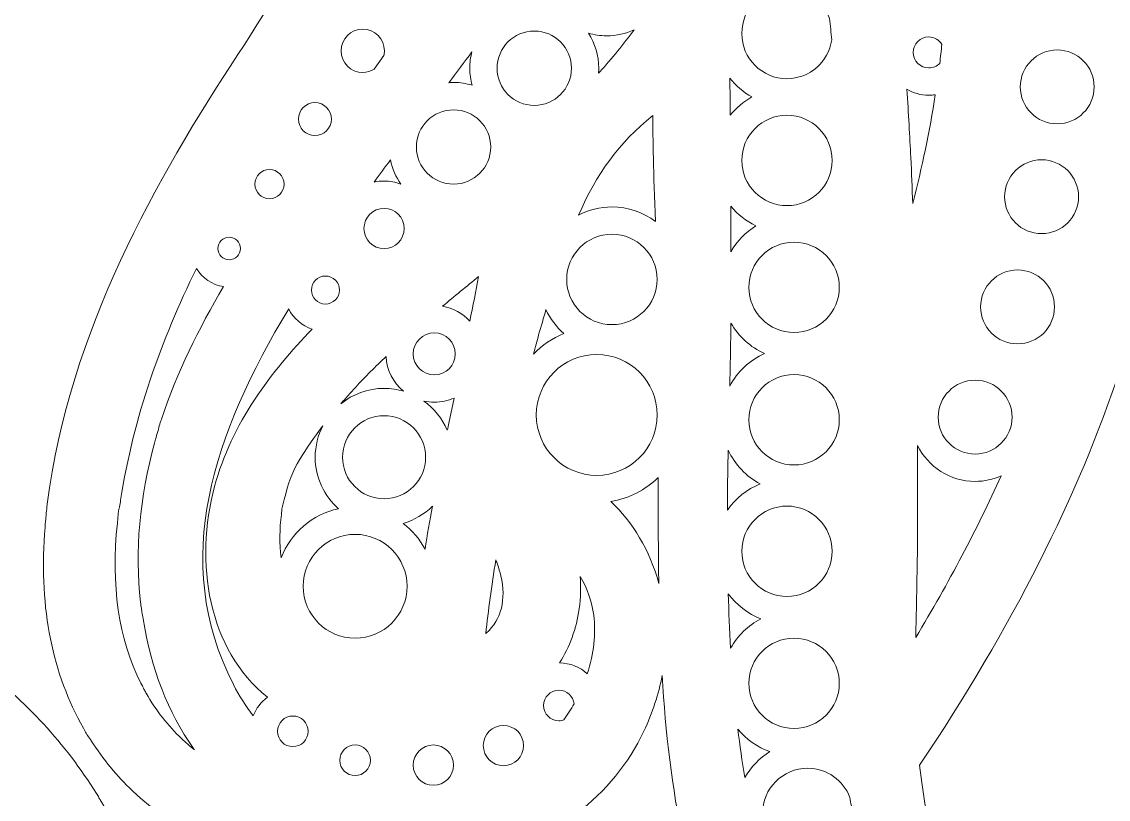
# Model space of a CAD drawing. Header units: millimetres. Extents: x 9 to 1276, y -340 to -50.
# Drawn here: x 390.7 to 470.1, y -208.6 to -151.7 of the extents above; entities that cross this region are included whole.
import ezdxf

# ---------------------------------------------------------------- set-up
doc = ezdxf.new("R2010")
doc.units = ezdxf.units.MM
doc.header["$MEASUREMENT"] = 0
doc.layers.add('Layer 3', color=7, linetype='Continuous')

msp = doc.modelspace()

# ---------------------------------------------------------------- linework, layer by layer
at = {"layer": 'Layer 3', "lineweight": 0}
for points, knots in [([(620.238, -206.34), (619.429, -204.712), (617.164, -200.766), (613.446, -198.856), (613.446, -198.856), (613.448, -198.716), (613.448, -198.716), (613.454, -198.375), (613.459, -198.034), (613.459, -197.692), (613.459, -159.728), (598.675, -124.036), (571.83, -97.192), (544.986, -70.347), (509.295, -55.563), (471.33, -55.563), (433.366, -55.563), (397.674, -70.347), (370.83, -97.192), (344.204, -123.818), (329.428, -159.202), (329.21, -196.848), (325.496, -198.758), (323.232, -202.702), (322.423, -204.329), (320.031, -209.144), (319.552, -215.312), (321.04, -222.166), (323.027, -231.3), (328.296, -238.465), (336.701, -243.465), (343.709, -264.142), (355.191, -282.553), (370.83, -298.192), (397.675, -325.037), (433.366, -339.821), (471.33, -339.821), (509.294, -339.821), (544.986, -325.037), (571.83, -298.192), (586.797, -283.226), (597.978, -265.664), (605.064, -245.993), (613.991, -240.984), (619.56, -233.645), (621.619, -224.176), (623.109, -217.322), (622.631, -211.155), (620.238, -206.34)], [0, 0, 0, 0, 1, 1, 1, 2, 2, 2, 3, 3, 3, 4, 4, 4, 5, 5, 5, 6, 6, 6, 7, 7, 7, 8, 8, 8, 9, 9, 9, 10, 10, 10, 11, 11, 11, 12, 12, 12, 13, 13, 13, 14, 14, 14, 15, 15, 15, 16, 16, 16, 16]), ([(333.933, -203.91), (334.33, -203.381), (334.8, -203.101), (335.901, -203.339), (336.025, -203.429), (336.233, -203.784), (336.219, -204.059), (336.219, -204.059), (335.793, -212.634), (335.793, -212.634), (335.769, -213.114), (336.09, -213.543), (336.557, -213.656), (337.024, -213.769), (337.506, -213.533), (337.704, -213.094), (337.704, -213.094), (341.231, -205.264), (341.231, -205.264), (342.476, -202.494), (341.638, -198.957), (339.239, -196.853), (338.062, -195.82), (336.526, -195.142), (334.842, -194.899), (335.55, -159.491), (349.716, -126.229), (374.793, -101.151), (400.581, -75.364), (434.868, -61.162), (471.337, -61.162), (507.806, -61.162), (542.093, -75.364), (567.881, -101.151), (593.48, -126.751), (607.662, -160.727), (607.868, -196.887), (606.192, -197.134), (604.614, -197.831), (603.436, -198.862), (601.035, -200.967), (600.197, -204.506), (601.445, -207.275), (601.445, -207.275), (604.971, -215.105), (604.971, -215.105), (605.169, -215.543), (605.65, -215.779), (606.117, -215.666), (606.584, -215.554), (606.905, -215.124), (606.882, -214.644), (606.882, -214.644), (606.455, -206.067), (606.455, -206.067), (606.441, -205.794), (606.651, -205.438), (606.775, -205.348), (607.872, -205.107), (608.343, -205.388), (608.743, -205.921), (610.844, -208.716), (609.908, -217.087), (608.508, -219.633), (605.828, -224.506), (600.89, -227.372), (592.969, -228.651), (582.51, -230.333), (570.761, -224.163), (565.036, -213.976), (563.76, -211.702), (562.703, -209.168), (561.682, -206.718), (561.218, -205.605), (560.775, -204.576), (560.337, -203.598), (560.992, -203.184), (561.617, -202.822), (562.232, -202.501), (569.501, -198.688), (576.215, -198.254), (581.617, -197.905), (587.259, -197.54), (592.587, -197.195), (595.165, -192.453), (596.795, -189.45), (595.476, -184.94), (594.311, -180.96), (593.628, -178.635), (593.275, -177.22), (593.26, -176.749), (593.476, -176.243), (593.83, -175.758), (594.235, -175.201), (595.27, -173.784), (596.558, -172.019), (596.297, -169.075), (596.131, -167.179), (595.486, -165.787), (594.868, -164.858), (595.3, -163.723), (595.731, -162.186), (595.731, -160.567), (595.731, -157.577), (592.846, -156.054), (590.728, -154.944), (590.723, -154.9), (590.718, -154.851), (590.714, -154.8), (590.693, -154.542), (590.773, -154.282), (590.937, -154.068), (593.063, -151.322), (595.369, -147.347), (594.282, -144.003), (593.731, -142.328), (592.07, -141.497), (589.319, -140.122), (584.126, -137.524), (578.903, -134.455), (575.867, -129.635), (573.449, -125.794), (572.177, -121.214), (570.946, -116.781), (569.834, -112.778), (568.685, -108.64), (566.685, -104.904), (562.941, -97.91), (553.576, -91.274), (546.06, -87.395), (536.918, -82.678), (528.815, -79.958), (519.788, -78.576), (508.686, -76.873), (497.263, -78.621), (484.867, -83.92), (478.189, -86.774), (473.064, -89.616), (469.235, -92.593), (458.021, -84.573), (441.934, -79.759), (426.01, -79.686), (426.01, -79.686), (425.642, -79.685), (425.642, -79.685), (407.145, -79.685), (390.988, -86.085), (380.148, -97.704), (380.129, -97.726), (380.11, -97.748), (380.092, -97.771), (380.092, -97.771), (378.327, -100.028), (378.327, -100.028), (376.316, -102.189), (375.001, -104.527), (374.419, -106.979), (374.419, -106.979), (374.338, -107.32), (374.338, -107.32), (372.549, -110.855), (371.467, -114.791), (370.593, -117.969), (369.894, -120.521), (369.233, -122.932), (368.375, -124.829), (364.975, -132.3), (357.7, -135.938), (353.352, -138.113), (350.603, -139.488), (348.943, -140.317), (348.39, -142), (347.271, -145.442), (349.721, -149.533), (351.983, -152.373), (351.976, -152.582), (351.962, -152.773), (351.945, -152.935), (349.826, -154.047), (346.944, -155.571), (346.944, -158.556), (346.944, -160.179), (347.375, -161.715), (347.807, -162.848), (347.19, -163.777), (346.545, -165.168), (346.378, -167.061), (346.117, -170.011), (347.408, -171.779), (348.445, -173.201), (348.867, -173.779), (349.205, -174.244), (349.411, -174.73), (349.401, -175.079), (349.197, -176.114), (348.357, -178.973), (347.196, -182.942), (345.879, -187.44), (347.51, -190.444), (350.09, -195.188), (355.419, -195.531), (361.061, -195.895), (366.455, -196.243), (373.169, -196.677), (380.443, -200.49), (381.059, -200.813), (381.684, -201.175), (382.338, -201.588), (381.899, -202.57), (381.455, -203.6), (380.991, -204.713), (379.972, -207.158), (378.918, -209.685), (377.639, -211.966), (371.916, -222.15), (360.171, -228.325), (349.707, -226.641), (341.785, -225.361), (336.847, -222.496), (334.166, -217.624), (332.775, -215.094), (331.752, -206.81), (333.933, -203.91)], [0, 0, 0, 0, 1, 1, 1, 2, 2, 2, 3, 3, 3, 4, 4, 4, 5, 5, 5, 6, 6, 6, 7, 7, 7, 8, 8, 8, 9, 9, 9, 10, 10, 10, 11, 11, 11, 12, 12, 12, 13, 13, 13, 14, 14, 14, 15, 15, 15, 16, 16, 16, 17, 17, 17, 18, 18, 18, 19, 19, 19, 20, 20, 20, 21, 21, 21, 22, 22, 22, 23, 23, 23, 24, 24, 24, 25, 25, 25, 26, 26, 26, 27, 27, 27, 28, 28, 28, 29, 29, 29, 30, 30, 30, 31, 31, 31, 32, 32, 32, 33, 33, 33, 34, 34, 34, 35, 35, 35, 36, 36, 36, 37, 37, 37, 38, 38, 38, 39, 39, 39, 40, 40, 40, 41, 41, 41, 42, 42, 42, 43, 43, 43, 44, 44, 44, 45, 45, 45, 46, 46, 46, 47, 47, 47, 48, 48, 48, 49, 49, 49, 50, 50, 50, 51, 51, 51, 52, 52, 52, 53, 53, 53, 54, 54, 54, 55, 55, 55, 56, 56, 56, 57, 57, 57, 58, 58, 58, 59, 59, 59, 60, 60, 60, 61, 61, 61, 62, 62, 62, 63, 63, 63, 64, 64, 64, 65, 65, 65, 66, 66, 66, 67, 67, 67, 68, 68, 68, 69, 69, 69, 70, 70, 70, 71, 71, 71, 72, 72, 72, 73, 73, 73, 74, 74, 74, 74]), ([(354.343, -172.94), (354.343, -172.94), (354.311, -172.859), (354.311, -172.859), (353.855, -171.721), (353.201, -170.823), (352.675, -170.101), (351.878, -169.007), (351.514, -168.507), (351.6, -167.524), (351.725, -166.115), (352.364, -165.481), (352.452, -165.399), (352.452, -165.399), (353.595, -164.573), (353.595, -164.573), (354.007, -164.275), (354.13, -163.714), (353.879, -163.271), (353.879, -163.271), (353.178, -162.029), (353.178, -162.029), (353.168, -162.012), (352.312, -160.425), (352.199, -158.883), (352.436, -158.694), (353.023, -158.29), (354.417, -157.559), (354.417, -157.559), (355.187, -157.151), (355.187, -157.151), (356.718, -156.316), (357.397, -154.327), (357.207, -151.237), (357.207, -151.237), (357.171, -150.68), (357.171, -150.68), (357.156, -150.457), (357.068, -150.246), (356.919, -150.079), (356.919, -150.079), (356.554, -149.67), (356.554, -149.67), (354.73, -147.604), (353.48, -145.182), (353.36, -144.026), (353.8, -143.769), (354.581, -143.36), (355.699, -142.802), (359.563, -140.871), (365.404, -137.954), (369.811, -132.423), (369.881, -132.336), (370.012, -132.292), (370.132, -132.318), (370.132, -132.318), (371.047, -132.513), (371.047, -132.513), (371.418, -132.592), (371.719, -132.904), (371.78, -133.27), (371.895, -133.964), (371.987, -134.769), (372.057, -135.39), (372.199, -136.643), (372.333, -137.827), (372.604, -138.637), (373.662, -141.804), (375.669, -144.078), (378.738, -145.586), (381.681, -147.035), (384.677, -147.769), (387.647, -147.769), (390.233, -147.769), (392.141, -147.217), (393.167, -146.92), (393.167, -146.92), (397.911, -145.547), (397.911, -145.547), (398.365, -145.416), (398.665, -144.984), (398.63, -144.512), (398.603, -144.148), (398.382, -143.837), (398.067, -143.685), (398.067, -143.685), (403.471, -138.946), (403.471, -138.946), (403.846, -138.617), (403.921, -138.062), (403.648, -137.646), (403.373, -137.229), (402.835, -137.077), (402.383, -137.291), (402.383, -137.291), (395.637, -140.492), (395.637, -140.492), (395.555, -140.531), (395.477, -140.556), (395.406, -140.571), (395.406, -140.571), (396.774, -137.437), (396.774, -137.437), (396.953, -137.025), (396.836, -136.544), (396.487, -136.261), (396.138, -135.977), (395.643, -135.962), (395.277, -136.223), (395.277, -136.223), (392.217, -138.403), (392.217, -138.403), (390.395, -139.701), (388.329, -141.173), (385.877, -141.173), (385.877, -141.173), (385.738, -141.172), (385.738, -141.172), (384.842, -141.151), (380.243, -140.863), (377.692, -137.23), (377.058, -136.328), (376.89, -134.88), (376.741, -133.602), (376.545, -131.902), (376.359, -130.296), (375.058, -129.337), (374.349, -128.814), (373.467, -128.634), (372.509, -128.814), (372.509, -128.814), (372.198, -128.873), (372.198, -128.873), (372.542, -128.258), (372.86, -127.63), (373.148, -126.996), (374.175, -124.73), (374.891, -122.12), (375.65, -119.352), (376.593, -115.92), (377.661, -112.036), (379.453, -108.84), (385.381, -103.292), (397.039, -101.958), (405.005, -105.94), (413.531, -110.199), (417.25, -115.405), (417.439, -123.348), (417.727, -135.507), (411.339, -146.714), (406.509, -154.086), (400.553, -163.176), (394.238, -174.191), (392.562, -186.962), (392.55, -187.059), (392.542, -187.154), (392.535, -187.258), (392.535, -187.258), (392.531, -187.317), (392.531, -187.317), (392.507, -187.511), (392.492, -187.701), (392.472, -187.965), (392.466, -188.042), (392.461, -188.12), (392.452, -188.206), (392.422, -188.523), (392.392, -188.84), (392.37, -189.151), (391.995, -194.606), (392.953, -199.379), (395.217, -203.339), (395.238, -203.375), (395.257, -203.412), (395.277, -203.451), (395.342, -203.576), (395.408, -203.7), (395.475, -203.808), (395.548, -203.929), (395.629, -204.044), (395.729, -204.179), (395.729, -204.179), (395.759, -204.22), (395.759, -204.22), (396.675, -205.647), (397.665, -206.856), (398.784, -207.918), (400.819, -209.849), (403.302, -211.37), (406.166, -212.437), (406.364, -212.511), (406.564, -212.58), (406.765, -212.649), (406.905, -212.698), (407.048, -212.741), (407.185, -212.781), (407.185, -212.781), (407.379, -212.84), (407.379, -212.84), (409.157, -213.399), (411.002, -213.777), (412.888, -213.966), (411.835, -215.185), (410.69, -216.481), (409.494, -217.834), (407.288, -220.327), (404.958, -222.975), (402.582, -225.818), (402.572, -225.763), (402.562, -225.707), (402.551, -225.652), (402.508, -225.417), (402.462, -225.185), (402.412, -224.93), (402.412, -224.93), (402.318, -224.446), (402.318, -224.446), (402.281, -224.244), (402.242, -224.043), (402.201, -223.847), (401.009, -218.181), (399.158, -213.195), (396.702, -209.034), (396.702, -209.034), (396.59, -208.839), (396.59, -208.839), (396.54, -208.754), (396.49, -208.667), (396.43, -208.569), (396.406, -208.53), (396.383, -208.489), (396.353, -208.436), (396.293, -208.33), (396.232, -208.224), (396.169, -208.125), (393.87, -204.463), (390.989, -201.333), (387.605, -198.821), (387.601, -198.818), (387.596, -198.815), (387.592, -198.811), (387.487, -198.734), (387.378, -198.66), (387.264, -198.582), (387.207, -198.543), (387.15, -198.505), (387.092, -198.463), (386.956, -198.366), (386.818, -198.271), (386.659, -198.162), (386.659, -198.162), (386.578, -198.107), (386.578, -198.107), (385.24, -197.186), (384.065, -196.468), (382.879, -195.846), (374.622, -191.517), (367.287, -191.043), (361.392, -190.663), (356.702, -190.359), (353.312, -190.139), (352.117, -187.938), (351.517, -186.835), (352.834, -182.342), (353.397, -180.422), (354.355, -177.154), (355.047, -174.793), (354.343, -172.94)], [0, 0, 0, 0, 1, 1, 1, 2, 2, 2, 3, 3, 3, 4, 4, 4, 5, 5, 5, 6, 6, 6, 7, 7, 7, 8, 8, 8, 9, 9, 9, 10, 10, 10, 11, 11, 11, 12, 12, 12, 13, 13, 13, 14, 14, 14, 15, 15, 15, 16, 16, 16, 17, 17, 17, 18, 18, 18, 19, 19, 19, 20, 20, 20, 21, 21, 21, 22, 22, 22, 23, 23, 23, 24, 24, 24, 25, 25, 25, 26, 26, 26, 27, 27, 27, 28, 28, 28, 29, 29, 29, 30, 30, 30, 31, 31, 31, 32, 32, 32, 33, 33, 33, 34, 34, 34, 35, 35, 35, 36, 36, 36, 37, 37, 37, 38, 38, 38, 39, 39, 39, 40, 40, 40, 41, 41, 41, 42, 42, 42, 43, 43, 43, 44, 44, 44, 45, 45, 45, 46, 46, 46, 47, 47, 47, 48, 48, 48, 49, 49, 49, 50, 50, 50, 51, 51, 51, 52, 52, 52, 53, 53, 53, 54, 54, 54, 55, 55, 55, 56, 56, 56, 57, 57, 57, 58, 58, 58, 59, 59, 59, 60, 60, 60, 61, 61, 61, 62, 62, 62, 63, 63, 63, 64, 64, 64, 65, 65, 65, 66, 66, 66, 67, 67, 67, 68, 68, 68, 69, 69, 69, 70, 70, 70, 71, 71, 71, 72, 72, 72, 73, 73, 73, 74, 74, 74, 75, 75, 75, 76, 76, 76, 77, 77, 77, 78, 78, 78, 79, 79, 79, 80, 80, 80, 81, 81, 81, 82, 82, 82, 83, 83, 83, 84, 84, 84, 85, 85, 85, 86, 86, 86, 87, 87, 87, 88, 88, 88, 89, 89, 89, 89]), ([(446.658, -149.233), (448.095, -149.233), (449.318, -150.156), (449.773, -151.44), (449.827, -151.955), (449.878, -152.475), (449.929, -152.995), (449.706, -154.603), (448.326, -155.845), (446.658, -155.845), (444.835, -155.845), (443.352, -154.362), (443.352, -152.539), (443.352, -150.716), (444.835, -149.233), (446.658, -149.233)], [0, 0, 0, 0, 1, 1, 1, 2, 2, 2, 3, 3, 3, 4, 4, 4, 5, 5, 5, 5]), ([(417.181, -154.157), (417.181, -154.157), (416.467, -155.148), (416.467, -155.148), (416.225, -155.298), (415.944, -155.388), (415.64, -155.388), (414.766, -155.388), (414.054, -154.677), (414.054, -153.803), (414.054, -152.929), (414.766, -152.218), (415.64, -152.218), (416.514, -152.218), (417.225, -152.929), (417.225, -153.803), (417.225, -153.925), (417.208, -154.043), (417.181, -154.157)], [0, 0, 0, 0, 1, 1, 1, 2, 2, 2, 3, 3, 3, 4, 4, 4, 5, 5, 5, 6, 6, 6, 6]), ([(425.461, -155.079), (425.461, -153.58), (426.681, -152.36), (428.18, -152.36), (429.679, -152.36), (430.899, -153.58), (430.899, -155.079), (430.899, -156.578), (429.679, -157.798), (428.18, -157.798), (426.681, -157.798), (425.461, -156.578), (425.461, -155.079)], [0, 0, 0, 0, 1, 1, 1, 2, 2, 2, 3, 3, 3, 4, 4, 4, 4]), ([(432.138, -152.518), (432.56, -152.639), (433.004, -152.708), (433.465, -152.708), (434.183, -152.708), (434.862, -152.546), (435.476, -152.265), (434.706, -153.323), (433.873, -154.35), (432.972, -155.339), (432.942, -155.371), (432.911, -155.403), (432.881, -155.436), (432.89, -155.317), (432.899, -155.199), (432.899, -155.079), (432.899, -154.135), (432.617, -153.257), (432.138, -152.518)], [0, 0, 0, 0, 1, 1, 1, 2, 2, 2, 3, 3, 3, 4, 4, 4, 5, 5, 5, 6, 6, 6, 6]), ([(457.987, -153.336), (457.936, -153.799), (457.883, -154.261), (457.825, -154.723), (457.619, -154.928), (457.336, -155.056), (457.023, -155.056), (456.398, -155.056), (455.89, -154.548), (455.89, -153.923), (455.89, -153.299), (456.398, -152.791), (457.023, -152.791), (457.432, -152.791), (457.787, -153.01), (457.987, -153.336)], [0, 0, 0, 0, 1, 1, 1, 2, 2, 2, 3, 3, 3, 4, 4, 4, 5, 5, 5, 5]), ([(423.632, -156.32), (423.203, -156.192), (422.75, -156.12), (422.279, -156.12), (422.162, -156.12), (422.047, -156.129), (421.932, -156.138), (422.498, -155.388), (423.063, -154.634), (423.623, -153.875), (423.521, -154.26), (423.461, -154.662), (423.461, -155.079), (423.461, -155.509), (423.524, -155.924), (423.632, -156.32)], [0, 0, 0, 0, 1, 1, 1, 2, 2, 2, 3, 3, 3, 4, 4, 4, 5, 5, 5, 5]), ([(463.715, -156.443), (463.715, -154.954), (464.927, -153.742), (466.417, -153.742), (467.906, -153.742), (469.118, -154.954), (469.118, -156.443), (469.118, -157.933), (467.906, -159.145), (466.417, -159.145), (464.927, -159.145), (463.715, -157.933), (463.715, -156.443)], [0, 0, 0, 0, 1, 1, 1, 2, 2, 2, 3, 3, 3, 4, 4, 4, 4]), ([(444.093, -157.181), (443.483, -157.519), (442.947, -157.974), (442.514, -158.515), (442.505, -157.618), (442.491, -156.709), (442.474, -155.794), (442.914, -156.358), (443.464, -156.832), (444.093, -157.181)], [0, 0, 0, 0, 1, 1, 1, 2, 2, 2, 3, 3, 3, 3]), ([(457.023, -157.056), (457.186, -157.056), (457.344, -157.04), (457.5, -157.016), (457.084, -159.68), (456.539, -162.33), (455.852, -164.972), (455.814, -163.852), (455.768, -162.731), (455.713, -161.615), (455.636, -160.069), (455.542, -158.388), (455.422, -156.611), (455.891, -156.892), (456.438, -157.056), (457.023, -157.056)], [0, 0, 0, 0, 1, 1, 1, 2, 2, 2, 3, 3, 3, 4, 4, 4, 5, 5, 5, 5]), ([(412.145, -160.004), (411.48, -160.004), (410.938, -159.463), (410.938, -158.798), (410.938, -158.133), (411.48, -157.591), (412.145, -157.591), (412.81, -157.591), (413.352, -158.133), (413.352, -158.798), (413.352, -159.463), (412.81, -160.004), (412.145, -160.004)], [0, 0, 0, 0, 1, 1, 1, 2, 2, 2, 3, 3, 3, 4, 4, 4, 4]), ([(422.279, -158.121), (423.778, -158.121), (424.998, -159.34), (424.998, -160.839), (424.998, -162.338), (423.778, -163.558), (422.279, -163.558), (420.78, -163.558), (419.56, -162.338), (419.56, -160.839), (419.56, -159.34), (420.78, -158.121), (422.279, -158.121)], [0, 0, 0, 0, 1, 1, 1, 2, 2, 2, 3, 3, 3, 4, 4, 4, 4]), ([(437.04, -166.291), (436.152, -165.622), (435.052, -165.22), (433.857, -165.22), (432.98, -165.22), (432.153, -165.438), (431.424, -165.816), (432.756, -162.765), (434.332, -160.58), (436.858, -158.536), (436.838, -160.213), (436.897, -162.684), (437.04, -166.291)], [0, 0, 0, 0, 1, 1, 1, 2, 2, 2, 3, 3, 3, 4, 4, 4, 4]), ([(446.658, -165.129), (444.835, -165.129), (443.352, -163.645), (443.352, -161.823), (443.352, -160), (444.835, -158.517), (446.658, -158.517), (448.481, -158.517), (449.965, -160), (449.965, -161.823), (449.965, -163.645), (448.481, -165.129), (446.658, -165.129)], [0, 0, 0, 0, 1, 1, 1, 2, 2, 2, 3, 3, 3, 4, 4, 4, 4]), ([(417.661, -161.79), (417.795, -162.435), (418.059, -163.034), (418.427, -163.555), (418.045, -163.41), (417.632, -163.327), (417.2, -163.327), (416.952, -163.327), (416.71, -163.354), (416.477, -163.404), (416.867, -162.865), (417.262, -162.327), (417.661, -161.79)], [0, 0, 0, 0, 1, 1, 1, 2, 2, 2, 3, 3, 3, 4, 4, 4, 4]), ([(465.275, -161.775), (466.765, -161.775), (467.977, -162.987), (467.977, -164.477), (467.977, -165.966), (466.765, -167.178), (465.275, -167.178), (463.785, -167.178), (462.573, -165.966), (462.573, -164.477), (462.573, -162.987), (463.785, -161.775), (465.275, -161.775)], [0, 0, 0, 0, 1, 1, 1, 2, 2, 2, 3, 3, 3, 4, 4, 4, 4]), ([(407.752, -163.554), (407.752, -162.965), (408.23, -162.487), (408.819, -162.487), (409.407, -162.487), (409.886, -162.965), (409.886, -163.554), (409.886, -164.142), (409.407, -164.621), (408.819, -164.621), (408.23, -164.621), (407.752, -164.142), (407.752, -163.554)], [0, 0, 0, 0, 1, 1, 1, 2, 2, 2, 3, 3, 3, 4, 4, 4, 4]), ([(444.377, -166.606), (443.625, -167.075), (442.998, -167.726), (442.559, -168.497), (442.554, -167.386), (442.547, -166.274), (442.545, -165.161), (443.04, -165.767), (443.664, -166.265), (444.377, -166.606)], [0, 0, 0, 0, 1, 1, 1, 2, 2, 2, 3, 3, 3, 3]), ([(418.673, -166.8), (418.673, -167.612), (418.012, -168.273), (417.2, -168.273), (416.388, -168.273), (415.727, -167.612), (415.727, -166.8), (415.727, -165.988), (416.388, -165.327), (417.2, -165.327), (418.012, -165.327), (418.673, -165.988), (418.673, -166.8)], [0, 0, 0, 0, 1, 1, 1, 2, 2, 2, 3, 3, 3, 4, 4, 4, 4]), ([(405.054, -168.259), (405.054, -167.806), (405.423, -167.437), (405.876, -167.437), (406.33, -167.437), (406.699, -167.806), (406.699, -168.259), (406.699, -168.712), (406.33, -169.081), (405.876, -169.081), (405.423, -169.081), (405.054, -168.712), (405.054, -168.259)], [0, 0, 0, 0, 1, 1, 1, 2, 2, 2, 3, 3, 3, 4, 4, 4, 4]), ([(437.164, -170.526), (437.164, -172.349), (435.68, -173.833), (433.857, -173.833), (432.034, -173.833), (430.551, -172.349), (430.551, -170.526), (430.551, -168.703), (432.034, -167.22), (433.857, -167.22), (435.68, -167.22), (437.164, -168.703), (437.164, -170.526)], [0, 0, 0, 0, 1, 1, 1, 2, 2, 2, 3, 3, 3, 4, 4, 4, 4]), ([(450.482, -171.106), (450.482, -172.929), (448.998, -174.412), (447.175, -174.412), (445.352, -174.412), (443.869, -172.929), (443.869, -171.106), (443.869, -169.283), (445.352, -167.8), (447.175, -167.8), (448.998, -167.8), (450.482, -169.283), (450.482, -171.106)], [0, 0, 0, 0, 1, 1, 1, 2, 2, 2, 3, 3, 3, 4, 4, 4, 4]), ([(399.39, -194.136), (399.406, -194.281), (399.429, -194.422), (399.46, -194.6), (399.467, -194.644), (399.475, -194.688), (399.481, -194.741), (399.502, -194.897), (399.527, -195.051), (399.552, -195.203), (399.552, -195.203), (399.578, -195.358), (399.578, -195.358), (400.159, -198.999), (401.398, -202.187), (403.261, -204.835), (403.282, -204.866), (403.304, -204.897), (403.326, -204.927), (403.003, -204.668), (402.692, -204.398), (402.395, -204.116), (401.399, -203.17), (400.528, -202.056), (399.801, -200.8), (399.786, -200.774), (399.774, -200.746), (399.747, -200.691), (399.7, -200.596), (399.653, -200.501), (399.614, -200.43), (399.578, -200.361), (399.543, -200.291), (399.488, -200.182), (399.488, -200.182), (399.422, -200.052), (399.422, -200.052), (397.789, -196.821), (397.21, -192.881), (397.701, -188.343), (397.717, -188.203), (397.727, -188.065), (397.738, -187.897), (397.743, -187.823), (397.748, -187.749), (397.756, -187.682), (397.764, -187.636), (397.772, -187.588), (397.779, -187.537), (397.796, -187.413), (397.821, -187.292), (397.847, -187.16), (397.879, -186.996), (397.91, -186.832), (397.937, -186.662), (398.865, -180.606), (400.928, -174.946), (403.472, -169.729), (403.901, -170.427), (404.622, -170.924), (405.466, -171.048), (403.655, -174.101), (402.066, -177.305), (400.921, -180.754), (400.921, -180.754), (400.915, -180.773), (400.915, -180.773), (400.886, -180.844), (400.86, -180.915), (400.836, -180.989), (400.786, -181.144), (400.745, -181.299), (400.695, -181.495), (400.683, -181.544), (400.671, -181.593), (400.653, -181.652), (400.595, -181.843), (400.545, -182.034), (400.497, -182.216), (400.497, -182.216), (400.422, -182.496), (400.422, -182.496), (399.318, -186.489), (398.971, -190.406), (399.39, -194.136)], [0, 0, 0, 0, 1, 1, 1, 2, 2, 2, 3, 3, 3, 4, 4, 4, 5, 5, 5, 6, 6, 6, 7, 7, 7, 8, 8, 8, 9, 9, 9, 10, 10, 10, 11, 11, 11, 12, 12, 12, 13, 13, 13, 14, 14, 14, 15, 15, 15, 16, 16, 16, 17, 17, 17, 18, 18, 18, 19, 19, 19, 20, 20, 20, 21, 21, 21, 22, 22, 22, 23, 23, 23, 24, 24, 24, 25, 25, 25, 26, 26, 26, 27, 27, 27, 28, 28, 28, 28]), ([(463.516, -169.836), (465.006, -169.836), (466.218, -171.048), (466.218, -172.537), (466.218, -174.027), (465.006, -175.239), (463.516, -175.239), (462.026, -175.239), (460.814, -174.027), (460.814, -172.537), (460.814, -171.048), (462.026, -169.836), (463.516, -169.836)], [0, 0, 0, 0, 1, 1, 1, 2, 2, 2, 3, 3, 3, 4, 4, 4, 4]), ([(412.912, -172.328), (412.346, -172.328), (411.886, -171.868), (411.886, -171.302), (411.886, -170.736), (412.346, -170.276), (412.912, -170.276), (413.478, -170.276), (413.938, -170.736), (413.938, -171.302), (413.938, -171.868), (413.478, -172.328), (412.912, -172.328)], [0, 0, 0, 0, 1, 1, 1, 2, 2, 2, 3, 3, 3, 4, 4, 4, 4]), ([(424.105, -170.322), (423.908, -171.361), (423.696, -172.447), (423.47, -173.581), (422.952, -173.018), (422.257, -172.624), (421.472, -172.489), (422.356, -171.747), (423.239, -171.023), (424.105, -170.322)], [0, 0, 0, 0, 1, 1, 1, 2, 2, 2, 3, 3, 3, 3]), ([(408.667, -201.084), (408.205, -201.43), (407.842, -201.899), (407.628, -202.444), (407.091, -201.737), (406.606, -200.975), (406.187, -200.159), (401.532, -191.091), (404.737, -181.766), (410.223, -172.683), (410.579, -173.374), (411.192, -173.909), (411.936, -174.164), (408.959, -177.233), (406.048, -181.052), (404.81, -185.662), (403.316, -191.226), (404.33, -197.611), (408.667, -201.084)], [0, 0, 0, 0, 1, 1, 1, 2, 2, 2, 3, 3, 3, 4, 4, 4, 5, 5, 5, 6, 6, 6, 6]), ([(428.501, -174.581), (428.685, -173.94), (428.862, -173.328), (429.037, -172.737), (429.347, -173.407), (429.794, -174.003), (430.34, -174.489), (429.5, -174.83), (428.75, -175.347), (428.129, -175.99), (428.253, -175.485), (428.378, -175.014), (428.501, -174.581)], [0, 0, 0, 0, 1, 1, 1, 2, 2, 2, 3, 3, 3, 4, 4, 4, 4]), ([(442.558, -173.715), (443.116, -174.697), (443.979, -175.484), (445.016, -175.948), (443.925, -176.437), (443.03, -177.284), (442.477, -178.337), (442.514, -176.769), (442.543, -175.234), (442.558, -173.715)], [0, 0, 0, 0, 1, 1, 1, 2, 2, 2, 3, 3, 3, 3]), ([(420.869, -174.434), (421.717, -174.434), (422.408, -175.124), (422.408, -175.972), (422.408, -176.821), (421.717, -177.511), (420.869, -177.511), (420.021, -177.511), (419.33, -176.821), (419.33, -175.972), (419.33, -175.124), (420.021, -174.434), (420.869, -174.434)], [0, 0, 0, 0, 1, 1, 1, 2, 2, 2, 3, 3, 3, 4, 4, 4, 4]), ([(414.272, -179.347), (414.272, -179.347), (414.421, -179.178), (414.421, -179.178), (414.652, -178.917), (414.884, -178.658), (415.122, -178.402), (415.829, -177.64), (416.574, -176.894), (417.341, -176.161), (417.396, -177.182), (417.879, -178.092), (418.621, -178.703), (418.17, -178.57), (417.694, -178.496), (417.2, -178.496), (416.001, -178.496), (414.9, -178.918), (414.034, -179.62), (414.114, -179.529), (414.191, -179.438), (414.272, -179.347)], [0, 0, 0, 0, 1, 1, 1, 2, 2, 2, 3, 3, 3, 4, 4, 4, 5, 5, 5, 6, 6, 6, 7, 7, 7, 7]), ([(432.748, -176.016), (435.185, -176.016), (437.168, -177.999), (437.168, -180.436), (437.168, -182.874), (435.185, -184.857), (432.748, -184.857), (430.311, -184.857), (428.328, -182.874), (428.328, -180.436), (428.328, -177.999), (430.311, -176.016), (432.748, -176.016)], [0, 0, 0, 0, 1, 1, 1, 2, 2, 2, 3, 3, 3, 4, 4, 4, 4]), ([(458.97, -215.924), (457.619, -213.178), (456.764, -209.946), (456.358, -206.055), (463.148, -195.907), (467.97, -186.373), (471.031, -177.031), (474.036, -187.026), (479.059, -197.219), (486.316, -208.066), (485.911, -211.955), (485.056, -215.186), (483.704, -217.934), (481.649, -222.112), (478.1, -225.726), (473.424, -228.406), (466.751, -225.745), (461.629, -221.326), (458.97, -215.924)], [0, 0, 0, 0, 1, 1, 1, 2, 2, 2, 3, 3, 3, 4, 4, 4, 5, 5, 5, 6, 6, 6, 6]), ([(447.175, -177.485), (448.998, -177.485), (450.482, -178.968), (450.482, -180.791), (450.482, -182.614), (448.998, -184.097), (447.175, -184.097), (445.352, -184.097), (443.869, -182.614), (443.869, -180.791), (443.869, -178.968), (445.352, -177.485), (447.175, -177.485)], [0, 0, 0, 0, 1, 1, 1, 2, 2, 2, 3, 3, 3, 4, 4, 4, 4]), ([(460.416, -177.896), (461.905, -177.896), (463.117, -179.108), (463.117, -180.598), (463.117, -182.088), (461.905, -183.3), (460.416, -183.3), (458.926, -183.3), (457.714, -182.088), (457.714, -180.598), (457.714, -179.108), (458.926, -177.896), (460.416, -177.896)], [0, 0, 0, 0, 1, 1, 1, 2, 2, 2, 3, 3, 3, 4, 4, 4, 4]), ([(422.313, -179.2), (422.313, -179.2), (421.931, -181.03), (421.931, -181.03), (421.895, -181.205), (421.86, -181.382), (421.823, -181.558), (421.454, -180.7), (420.859, -179.961), (420.106, -179.426), (420.352, -179.48), (420.607, -179.511), (420.869, -179.511), (421.384, -179.511), (421.871, -179.398), (422.313, -179.2)], [0, 0, 0, 0, 1, 1, 1, 2, 2, 2, 3, 3, 3, 4, 4, 4, 5, 5, 5, 5]), ([(420.237, -183.533), (420.237, -185.208), (418.874, -186.57), (417.2, -186.57), (415.525, -186.57), (414.163, -185.208), (414.163, -183.533), (414.163, -181.858), (415.525, -180.496), (417.2, -180.496), (418.874, -180.496), (420.237, -181.858), (420.237, -183.533)], [0, 0, 0, 0, 1, 1, 1, 2, 2, 2, 3, 3, 3, 4, 4, 4, 4]), ([(413.869, -187.301), (411.941, -187.712), (410.369, -189.085), (409.671, -190.889), (409.554, -189.843), (409.551, -188.76), (409.69, -187.712), (409.703, -187.612), (409.712, -187.513), (409.725, -187.382), (409.725, -187.381), (409.728, -187.347), (409.728, -187.346), (409.732, -187.302), (409.735, -187.259), (409.742, -187.223), (409.752, -187.164), (409.771, -187.108), (409.795, -187.024), (409.834, -186.89), (409.872, -186.756), (409.9, -186.628), (410.172, -185.451), (410.534, -184.5), (411.009, -183.718), (411.508, -182.897), (412.08, -182.073), (412.726, -181.229), (412.368, -181.921), (412.163, -182.703), (412.163, -183.533), (412.163, -185.033), (412.825, -186.378), (413.869, -187.301)], [0, 0, 0, 0, 1, 1, 1, 2, 2, 2, 3, 3, 3, 4, 4, 4, 5, 5, 5, 6, 6, 6, 7, 7, 7, 8, 8, 8, 9, 9, 9, 10, 10, 10, 11, 11, 11, 11]), ([(456.131, -194.01), (456.131, -194.01), (456.15, -193.136), (456.15, -193.136), (456.229, -189.615), (456.214, -186.082), (456.199, -182.665), (456.966, -184.223), (458.566, -185.3), (460.416, -185.3), (461.093, -185.3), (461.736, -185.153), (462.319, -184.894), (460.561, -188.766), (458.486, -192.7), (456.079, -196.722), (456.093, -195.768), (456.112, -194.847), (456.131, -194.01)], [0, 0, 0, 0, 1, 1, 1, 2, 2, 2, 3, 3, 3, 4, 4, 4, 5, 5, 5, 6, 6, 6, 6]), ([(444.704, -185.483), (443.726, -185.872), (442.889, -186.544), (442.297, -187.397), (442.306, -185.91), (442.329, -184.445), (442.36, -183.012), (442.851, -184.069), (443.678, -184.94), (444.704, -185.483)], [0, 0, 0, 0, 1, 1, 1, 2, 2, 2, 3, 3, 3, 3]), ([(437.238, -185.018), (437.238, -185.018), (437.241, -186.902), (437.241, -186.902), (437.244, -188.913), (437.254, -190.865), (437.287, -192.767), (436.624, -190.34), (435.364, -188.258), (433.781, -186.766), (435.115, -186.548), (436.313, -185.924), (437.238, -185.018)], [0, 0, 0, 0, 1, 1, 1, 2, 2, 2, 3, 3, 3, 4, 4, 4, 4]), ([(420.738, -187.107), (420.538, -188.195), (420.357, -189.24), (420.194, -190.248), (419.8, -189.514), (419.253, -188.873), (418.595, -188.369), (419.415, -188.132), (420.147, -187.691), (420.738, -187.107)], [0, 0, 0, 0, 1, 1, 1, 2, 2, 2, 3, 3, 3, 3]), ([(446.658, -187.105), (448.481, -187.105), (449.965, -188.589), (449.965, -190.411), (449.965, -192.235), (448.481, -193.718), (446.658, -193.718), (444.835, -193.718), (443.352, -192.235), (443.352, -190.411), (443.352, -188.589), (444.835, -187.105), (446.658, -187.105)], [0, 0, 0, 0, 1, 1, 1, 2, 2, 2, 3, 3, 3, 4, 4, 4, 4]), ([(411.28, -192.971), (411.28, -190.876), (412.985, -189.172), (415.08, -189.172), (417.176, -189.172), (418.88, -190.876), (418.88, -192.971), (418.88, -195.067), (417.176, -196.771), (415.08, -196.771), (412.985, -196.771), (411.28, -195.067), (411.28, -192.971)], [0, 0, 0, 0, 1, 1, 1, 2, 2, 2, 3, 3, 3, 4, 4, 4, 4]), ([(424.641, -196.429), (424.82, -194.742), (425.06, -192.969), (425.372, -191.039), (425.414, -191.152), (425.452, -191.259), (425.486, -191.363), (425.577, -191.636), (425.678, -191.947), (425.734, -192.196), (426.136, -193.976), (425.789, -195.355), (424.674, -196.408), (424.674, -196.408), (424.672, -196.409), (424.672, -196.409), (424.662, -196.416), (424.652, -196.422), (424.641, -196.429)], [0, 0, 0, 0, 1, 1, 1, 2, 2, 2, 3, 3, 3, 4, 4, 4, 5, 5, 5, 6, 6, 6, 6]), ([(430.023, -198.574), (430.773, -197.404), (431.262, -196.081), (431.465, -194.62), (431.58, -193.794), (431.592, -192.997), (431.547, -192.266), (432.05, -193.117), (432.393, -194.088), (432.526, -195.096), (432.699, -196.411), (432.542, -197.89), (432.059, -199.374), (431.517, -198.886), (430.805, -198.585), (430.023, -198.574)], [0, 0, 0, 0, 1, 1, 1, 2, 2, 2, 3, 3, 3, 4, 4, 4, 5, 5, 5, 5]), ([(444.748, -195.356), (443.818, -195.837), (443.049, -196.586), (442.54, -197.497), (442.459, -196.161), (442.401, -194.832), (442.362, -193.513), (442.959, -194.336), (443.785, -194.983), (444.748, -195.356)], [0, 0, 0, 0, 1, 1, 1, 2, 2, 2, 3, 3, 3, 3]), ([(450.482, -200.069), (450.482, -201.893), (448.998, -203.376), (447.175, -203.376), (445.352, -203.376), (443.869, -201.893), (443.869, -200.069), (443.869, -198.247), (445.352, -196.763), (447.175, -196.763), (448.998, -196.763), (450.482, -198.247), (450.482, -200.069)], [0, 0, 0, 0, 1, 1, 1, 2, 2, 2, 3, 3, 3, 4, 4, 4, 4]), ([(436.19, -203.577), (436.838, -202.207), (437.275, -200.84), (437.528, -199.505), (437.776, -203.684), (438.236, -207.682), (439.086, -211.645), (437.695, -210.165), (435.722, -209.238), (433.535, -209.238), (432.756, -209.238), (432.004, -209.356), (431.295, -209.574), (433.395, -207.975), (435.084, -205.917), (436.19, -203.577)], [0, 0, 0, 0, 1, 1, 1, 2, 2, 2, 3, 3, 3, 4, 4, 4, 5, 5, 5, 5]), ([(429.978, -200.572), (430.556, -200.572), (431.027, -201.013), (431.086, -201.574), (430.864, -201.97), (430.622, -202.361), (430.351, -202.742), (430.234, -202.784), (430.109, -202.811), (429.978, -202.811), (429.361, -202.811), (428.859, -202.309), (428.859, -201.691), (428.859, -201.074), (429.361, -200.572), (429.978, -200.572)], [0, 0, 0, 0, 1, 1, 1, 2, 2, 2, 3, 3, 3, 4, 4, 4, 5, 5, 5, 5]), ([(410.531, -202.46), (411.148, -202.46), (411.65, -202.962), (411.65, -203.579), (411.65, -204.197), (411.148, -204.699), (410.531, -204.699), (409.913, -204.699), (409.411, -204.197), (409.411, -203.579), (409.411, -202.962), (409.913, -202.46), (410.531, -202.46)], [0, 0, 0, 0, 1, 1, 1, 2, 2, 2, 3, 3, 3, 4, 4, 4, 4]), ([(425.925, -203.149), (426.738, -203.149), (427.399, -203.809), (427.399, -204.621), (427.399, -205.433), (426.738, -206.094), (425.925, -206.094), (425.113, -206.094), (424.452, -205.433), (424.452, -204.621), (424.452, -203.809), (425.113, -203.149), (425.925, -203.149)], [0, 0, 0, 0, 1, 1, 1, 2, 2, 2, 3, 3, 3, 4, 4, 4, 4]), ([(445.411, -205.068), (444.647, -205.536), (444.01, -206.191), (443.565, -206.968), (443.373, -205.785), (443.207, -204.599), (443.066, -203.414), (443.676, -204.16), (444.484, -204.739), (445.411, -205.068)], [0, 0, 0, 0, 1, 1, 1, 2, 2, 2, 3, 3, 3, 3]), ([(416.2, -205.699), (416.2, -206.316), (415.697, -206.818), (415.08, -206.818), (414.463, -206.818), (413.961, -206.316), (413.961, -205.699), (413.961, -205.081), (414.463, -204.579), (415.08, -204.579), (415.697, -204.579), (416.2, -205.081), (416.2, -205.699)], [0, 0, 0, 0, 1, 1, 1, 2, 2, 2, 3, 3, 3, 4, 4, 4, 4]), ([(420.803, -207.525), (419.991, -207.525), (419.33, -206.864), (419.33, -206.052), (419.33, -205.24), (419.991, -204.579), (420.803, -204.579), (421.616, -204.579), (422.277, -205.24), (422.277, -206.052), (422.277, -206.864), (421.616, -207.525), (420.803, -207.525)], [0, 0, 0, 0, 1, 1, 1, 2, 2, 2, 3, 3, 3, 4, 4, 4, 4]), ([(444.868, -209.589), (444.868, -207.766), (446.351, -206.283), (448.174, -206.283), (449.584, -206.283), (450.788, -207.172), (451.262, -208.418), (451.328, -208.831), (451.399, -209.243), (451.477, -209.653), (451.442, -211.446), (449.975, -212.895), (448.174, -212.895), (446.351, -212.895), (444.868, -211.412), (444.868, -209.589)], [0, 0, 0, 0, 1, 1, 1, 2, 2, 2, 3, 3, 3, 4, 4, 4, 5, 5, 5, 5])]:
    msp.add_open_spline(points, degree=3, knots=knots, dxfattribs=at)

doc.saveas('drawing.dxf')
